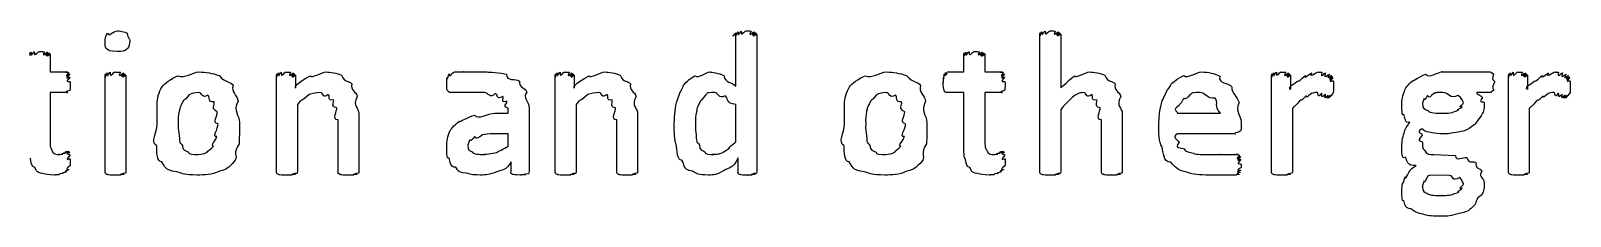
# Model space of a CAD drawing. Header units: millimetres. Extents: x 0 to 216, y 0 to 279.
# Drawn here: x 89.49 to 115.84, y 19.05 to 22.22 of the extents above; entities that cross this region are included whole.
import ezdxf

# ---------------------------------------------------------------- set-up
doc = ezdxf.new("R2010")
doc.units = ezdxf.units.MM
doc.layers.get('0').update_dxf_attribs({"linetype": 'CONTINUOUS'})

msp = doc.modelspace()

# ---------------------------------------------------------------- linework, layer by layer
at = {"color": 0}
for p, q in [((101.562, 21.2728), (101.562, 22.1657)), ((101.92, 22.1657), (101.92, 19.8065)), ((106.766, 19.8065), (106.766, 22.1657)), ((107.125, 22.1657), (107.125, 21.2452)), ((91.1888, 22.0445), (91.1888, 22.0445)), ((89.8232, 21.824), (89.8232, 21.5153)), ((105.467, 21.5153), (105.467, 21.824)), ((105.825, 21.824), (105.825, 21.5153)), ((89.8232, 21.5153), (90.1266, 21.5153)), ((90.7644, 19.8065), (90.7644, 21.4602)), ((91.1229, 21.4602), (91.1229, 19.8065)), ((93.6995, 19.8065), (93.6995, 21.4602)), ((94.0248, 21.4602), (94.0248, 21.2397)), ((98.4705, 19.8065), (98.4705, 21.4602)), ((98.7958, 21.4602), (98.7958, 21.2397)), ((105.191, 21.5153), (105.467, 21.5153)), ((105.825, 21.5153), (106.128, 21.5153)), ((110.732, 19.8065), (110.732, 21.4602)), ((111.058, 21.4602), (111.058, 21.2176)), ((113.943, 21.5153), (114.483, 21.5153)), ((114.786, 19.8065), (114.786, 21.4602)), ((115.112, 21.4602), (115.112, 21.2176)), ((90.1266, 21.1625), (89.8232, 21.1625)), ((89.8232, 21.1625), (89.8232, 20.3908)), ((105.467, 21.1625), (105.186, 21.1625)), ((105.467, 20.2696), (105.467, 21.1625)), ((106.128, 21.1625), (105.825, 21.1625)), ((105.825, 21.1625), (105.825, 20.3908)), ((111.791, 21.2783), (111.791, 21.2783)), ((114.489, 21.1625), (114.246, 21.1625)), ((114.549, 21.3389), (114.549, 21.3389)), ((115.845, 21.2783), (115.845, 21.2783)), ((94.058, 20.9586), (94.058, 19.8065)), ((97.6658, 20.8098), (97.6658, 20.898)), ((98.0239, 20.9035), (98.0239, 19.8065)), ((98.8289, 20.9586), (98.8289, 19.8065)), ((101.562, 20.3192), (101.562, 20.9586)), ((107.125, 20.8704), (107.125, 19.8065)), ((111.09, 20.8925), (111.09, 19.8065)), ((114.02, 20.9862), (114.02, 20.9862)), ((115.145, 20.8925), (115.145, 19.8065)), ((92.7019, 20.6279), (92.7019, 20.6279)), ((93.0659, 20.6499), (93.0659, 20.6499)), ((94.7526, 19.8065), (94.7526, 20.694)), ((95.1107, 20.7987), (95.1107, 19.8065)), ((97.4397, 20.8098), (97.6658, 20.8098)), ((99.5232, 19.8065), (99.5232, 20.694)), ((99.8816, 20.7987), (99.8816, 19.8065)), ((104.469, 20.6279), (104.469, 20.6279)), ((104.833, 20.6499), (104.833, 20.6499)), ((107.819, 19.8065), (107.819, 20.694)), ((108.178, 20.7987), (108.178, 19.8065)), ((109.123, 20.8098), (109.856, 20.8098)), ((110.214, 20.6609), (110.214, 20.6003)), ((97.6658, 20.457), (97.4288, 20.457)), ((97.6658, 20.2475), (97.6658, 20.457)), ((110.109, 20.457), (109.123, 20.457)), ((101.6, 19.8121), (101.6, 20.0436)), ((113.508, 20.1042), (113.882, 20.0877)), ((90.1707, 20.0215), (90.1707, 20.0215)), ((97.7152, 19.8065), (97.7152, 19.9774)), ((106.172, 20.0215), (106.172, 20.0215)), ((113.778, 19.7404), (113.458, 19.7514)), ((114.02, 19.5971), (114.02, 19.5971))]:
    msp.add_line(p, q, dxfattribs=at)
for points in [[(90.7644, 22.0445), (90.7644, 22.0514), (90.7782, 22.1561), (90.8085, 22.1823)], [(90.8085, 22.1823), (90.8265, 22.1023), (90.8981, 22.2209), (90.9796, 22.2209)], [(90.9796, 22.2209), (90.9877, 22.2209), (91.1144, 22.2071), (91.1447, 22.1823)], [(91.1447, 22.1823), (91.1641, 22.0555), (91.1888, 22.1134), (91.1888, 22.0445)], [(101.562, 22.1657), (101.446, 22.0734), (101.563, 22.1795), (101.567, 22.1878)], [(101.567, 22.1878), (101.574, 22.0886), (101.585, 22.2002), (101.6, 22.2043)], [(101.6, 22.2043), (101.603, 22.0955), (101.633, 22.2112), (101.655, 22.2154)], [(101.655, 22.2154), (101.647, 22.1023), (101.705, 22.2209), (101.738, 22.2209)], [(101.738, 22.2209), (101.717, 22.2209), (101.804, 22.2181), (101.826, 22.2154)], [(101.826, 22.2154), (101.761, 22.0955), (101.865, 22.2071), (101.876, 22.2043)], [(101.876, 22.2043), (101.787, 22.0886), (101.901, 22.1947), (101.909, 22.1878)], [(101.909, 22.1878), (101.801, 22.0734), (101.92, 22.1726), (101.92, 22.1657)], [(106.766, 22.1657), (106.766, 22.0734), (106.767, 22.1795), (106.772, 22.1878)], [(106.772, 22.1878), (106.777, 22.0886), (106.788, 22.2002), (106.799, 22.2043)], [(106.799, 22.2043), (106.802, 22.0996), (106.832, 22.2154), (106.855, 22.2154)], [(106.855, 22.2154), (106.85, 22.1023), (106.91, 22.2209), (106.943, 22.2209)], [(106.943, 22.2209), (106.921, 22.2209), (107.009, 22.2181), (107.031, 22.2154)], [(107.031, 22.2154), (106.968, 22.0996), (107.075, 22.2112), (107.086, 22.2043)], [(107.086, 22.2043), (106.994, 22.0886), (107.109, 22.1947), (107.114, 22.1878)], [(107.114, 22.1878), (107.005, 22.0775), (107.125, 22.1768), (107.125, 22.1657)], [(90.8085, 21.9012), (90.7644, 21.9149), (90.7644, 21.9742), (90.7644, 22.0445)], [(90.974, 21.8681), (90.8223, 21.8681), (90.8375, 21.8791), (90.8085, 21.9012)], [(91.1394, 21.9067), (91.102, 21.8681), (91.0537, 21.8681), (90.974, 21.8681)], [(91.1888, 22.0445), (91.1641, 21.9191), (91.1722, 21.9315), (91.1394, 21.9067)], [(89.4704, 21.8405), (89.4761, 21.7386), (89.487, 21.8529), (89.498, 21.8571)], [(89.498, 21.8571), (89.5008, 21.7468), (89.5311, 21.8626), (89.5533, 21.8626)], [(89.5533, 21.8626), (89.5491, 21.7496), (89.6084, 21.8681), (89.6415, 21.8681)], [(89.6415, 21.8681), (89.6193, 21.8681), (89.7075, 21.8653), (89.7297, 21.8626)], [(89.7297, 21.8626), (89.6662, 21.7468), (89.7738, 21.8598), (89.7848, 21.8571)], [(89.7848, 21.8571), (89.6923, 21.7386), (89.8081, 21.8474), (89.8123, 21.8405)], [(89.8123, 21.8405), (89.7033, 21.7248), (89.8232, 21.8267), (89.8232, 21.824)], [(105.467, 21.824), (105.467, 21.7248), (105.468, 21.8323), (105.472, 21.8405)], [(105.472, 21.8405), (105.478, 21.7386), (105.489, 21.8529), (105.5, 21.8571)], [(105.5, 21.8571), (105.503, 21.7468), (105.533, 21.8626), (105.555, 21.8626)], [(105.555, 21.8626), (105.551, 21.7496), (105.61, 21.8681), (105.643, 21.8681)], [(105.643, 21.8681), (105.621, 21.8681), (105.709, 21.8653), (105.731, 21.8626)], [(105.731, 21.8626), (105.668, 21.7468), (105.775, 21.8598), (105.786, 21.8571)], [(105.786, 21.8571), (105.694, 21.7386), (105.81, 21.8474), (105.814, 21.8405)], [(105.814, 21.8405), (105.705, 21.7248), (105.825, 21.8267), (105.825, 21.824)], [(90.1266, 21.5153), (90.0299, 21.5153), (90.139, 21.5112), (90.1428, 21.5043)], [(90.1428, 21.5043), (90.0409, 21.3858), (90.1555, 21.4905), (90.1594, 21.4767)], [(90.1594, 21.4767), (90.0493, 21.3568), (90.1651, 21.4437), (90.1651, 21.4216)], [(90.1651, 21.4216), (90.0522, 21.3128), (90.1707, 21.372), (90.1707, 21.3389)], [(90.7644, 21.4602), (90.7644, 21.3679), (90.7658, 21.474), (90.7701, 21.4822)], [(90.7701, 21.4822), (90.7754, 21.383), (90.7867, 21.4946), (90.7976, 21.4988)], [(90.7976, 21.4988), (90.8004, 21.394), (90.8308, 21.5098), (90.8526, 21.5098)], [(90.8526, 21.5098), (90.8484, 21.3968), (90.9077, 21.5153), (90.9408, 21.5153)], [(90.9408, 21.5153), (90.9189, 21.5153), (91.0071, 21.5126), (91.029, 21.5098)], [(91.029, 21.5098), (90.9655, 21.394), (91.0731, 21.5057), (91.0841, 21.4988)], [(91.0841, 21.4988), (90.992, 21.383), (91.1077, 21.4891), (91.1119, 21.4822)], [(91.1119, 21.4822), (91.0029, 21.3679), (91.1229, 21.4671), (91.1229, 21.4602)], [(91.743, 21.2617), (91.7758, 21.3086), (91.8944, 21.4051), (92.0129, 21.4492)], [(92.0129, 21.4492), (92.1314, 21.3968), (92.2556, 21.5153), (92.3766, 21.5153)], [(92.3766, 21.5153), (92.4842, 21.5153), (92.6042, 21.4946), (92.7185, 21.4547)], [(92.7185, 21.4547), (92.8342, 21.3196), (92.9143, 21.361), (92.9555, 21.2838)], [(93.6995, 21.4602), (93.6995, 21.3679), (93.701, 21.474), (93.7052, 21.4822)], [(93.7052, 21.4822), (93.7066, 21.383), (93.7175, 21.4946), (93.7327, 21.4988)], [(93.7327, 21.4988), (93.7355, 21.394), (93.763, 21.5098), (93.7824, 21.5098)], [(93.7824, 21.5098), (93.7768, 21.3968), (93.8318, 21.5153), (93.865, 21.5153)], [(93.865, 21.5153), (93.8389, 21.5153), (93.92, 21.5126), (93.9423, 21.5098)], [(93.9423, 21.5098), (93.883, 21.394), (93.9807, 21.5057), (93.992, 21.4988)], [(93.992, 21.4988), (93.9052, 21.383), (94.0096, 21.4891), (94.0139, 21.4822)], [(94.0139, 21.4822), (93.9161, 21.3679), (94.0248, 21.4671), (94.0248, 21.4602)], [(94.0248, 21.2397), (94.0043, 21.3086), (94.1987, 21.4051), (94.2841, 21.4492)], [(94.2841, 21.4492), (94.295, 21.3968), (94.4619, 21.5153), (94.554, 21.5153)], [(94.554, 21.5153), (94.6065, 21.5153), (94.7431, 21.496), (94.8133, 21.4602)], [(94.8133, 21.4602), (94.8683, 21.3238), (94.9456, 21.3734), (94.9896, 21.3114)], [(96.6128, 21.3169), (96.6128, 21.3086), (96.6142, 21.394), (96.6184, 21.4161)], [(96.6184, 21.4161), (96.6241, 21.3527), (96.6378, 21.4602), (96.6569, 21.4822)], [(96.6569, 21.4822), (96.6597, 21.3968), (96.7066, 21.5153), (96.7507, 21.5153)], [(96.7507, 21.5153), (96.7479, 21.5153), (96.8456, 21.5153), (96.9049, 21.5153)], [(96.9049, 21.5153), (96.8664, 21.5153), (97.0262, 21.5153), (97.0926, 21.5153)], [(97.0926, 21.5153), (97.1201, 21.5153), (97.2316, 21.5153), (97.3018, 21.5153)], [(97.3018, 21.5153), (97.3212, 21.5153), (97.5459, 21.5015), (97.6383, 21.4767)], [(97.6383, 21.4767), (97.6231, 21.3458), (97.8034, 21.412), (97.8588, 21.361)], [(97.8588, 21.361), (97.8546, 21.2424), (97.9593, 21.2452), (97.9854, 21.168)], [(98.4705, 21.4602), (98.4705, 21.3679), (98.4719, 21.474), (98.4761, 21.4822)], [(98.4761, 21.4822), (98.4772, 21.383), (98.4885, 21.4946), (98.5037, 21.4988)], [(98.5037, 21.4988), (98.5061, 21.394), (98.534, 21.5098), (98.5531, 21.5098)], [(98.5531, 21.5098), (98.5478, 21.3968), (98.6028, 21.5153), (98.636, 21.5153)], [(98.636, 21.5153), (98.6095, 21.5153), (98.691, 21.5126), (98.7129, 21.5098)], [(98.7129, 21.5098), (98.6536, 21.394), (98.7517, 21.5057), (98.7626, 21.4988)], [(98.7626, 21.4988), (98.6758, 21.383), (98.7806, 21.4891), (98.7848, 21.4822)], [(98.7848, 21.4822), (98.6868, 21.3679), (98.7958, 21.4671), (98.7958, 21.4602)], [(98.7958, 21.2397), (98.775, 21.3086), (98.9693, 21.4051), (99.0547, 21.4492)], [(99.0547, 21.4492), (99.0656, 21.3968), (99.2325, 21.5153), (99.3249, 21.5153)], [(99.3249, 21.5153), (99.3771, 21.5153), (99.5137, 21.496), (99.5839, 21.4602)], [(99.5839, 21.4602), (99.6389, 21.3238), (99.7162, 21.3734), (99.7603, 21.3114)], [(100.663, 21.2673), (100.666, 21.3128), (100.784, 21.4078), (100.861, 21.4492)], [(100.861, 21.4492), (100.939, 21.3968), (101.027, 21.5153), (101.126, 21.5153)], [(101.126, 21.5153), (101.122, 21.5153), (101.287, 21.4946), (101.358, 21.4547)], [(101.358, 21.4547), (101.38, 21.3169), (101.495, 21.3527), (101.562, 21.2728)], [(103.51, 21.2617), (103.543, 21.3086), (103.662, 21.4051), (103.78, 21.4492)], [(103.78, 21.4492), (103.899, 21.3968), (104.023, 21.5153), (104.144, 21.5153)], [(104.144, 21.5153), (104.251, 21.5153), (104.371, 21.4946), (104.486, 21.4547)], [(104.486, 21.4547), (104.601, 21.3196), (104.681, 21.361), (104.723, 21.2838)], [(105.114, 21.3389), (105.114, 21.3128), (105.115, 21.3996), (105.12, 21.4216)], [(105.12, 21.4216), (105.121, 21.3568), (105.126, 21.4616), (105.131, 21.4767)], [(105.131, 21.4767), (105.132, 21.3858), (105.144, 21.5001), (105.152, 21.5043)], [(105.152, 21.5043), (105.15, 21.3968), (105.176, 21.5153), (105.191, 21.5153)], [(106.128, 21.5153), (106.032, 21.5153), (106.141, 21.5112), (106.145, 21.5043)], [(106.145, 21.5043), (106.043, 21.3858), (106.157, 21.4905), (106.161, 21.4767)], [(106.161, 21.4767), (106.051, 21.3568), (106.167, 21.4437), (106.167, 21.4216)], [(106.167, 21.4216), (106.054, 21.3128), (106.172, 21.372), (106.172, 21.3389)], [(107.125, 21.2452), (107.203, 21.3086), (107.286, 21.4051), (107.367, 21.4492)], [(107.367, 21.4492), (107.369, 21.3968), (107.535, 21.5153), (107.621, 21.5153)], [(107.621, 21.5153), (107.673, 21.5153), (107.81, 21.496), (107.88, 21.4602)], [(107.88, 21.4602), (107.935, 21.3238), (108.012, 21.3734), (108.056, 21.3114)], [(109.001, 21.2783), (108.997, 21.3169), (109.141, 21.4133), (109.233, 21.4547)], [(109.233, 21.4547), (109.299, 21.3968), (109.427, 21.5153), (109.542, 21.5153)], [(109.542, 21.5153), (109.648, 21.5153), (109.759, 21.4905), (109.845, 21.4437)], [(109.845, 21.4437), (109.817, 21.3058), (109.999, 21.3389), (110.054, 21.2617)], [(110.732, 21.4602), (110.732, 21.3679), (110.734, 21.474), (110.738, 21.4822)], [(110.738, 21.4822), (110.739, 21.383), (110.75, 21.4946), (110.765, 21.4988)], [(110.765, 21.4988), (110.768, 21.394), (110.796, 21.5098), (110.815, 21.5098)], [(110.815, 21.5098), (110.809, 21.3968), (110.865, 21.5153), (110.897, 21.5153)], [(110.897, 21.5153), (110.871, 21.5153), (110.953, 21.5126), (110.975, 21.5098)], [(110.975, 21.5098), (110.915, 21.394), (111.014, 21.5057), (111.024, 21.4988)], [(111.024, 21.4988), (110.938, 21.383), (111.042, 21.4891), (111.046, 21.4822)], [(111.046, 21.4822), (110.949, 21.3679), (111.058, 21.4671), (111.058, 21.4602)], [(111.058, 21.2176), (110.997, 21.2617), (111.148, 21.3293), (111.19, 21.3665)], [(111.19, 21.3665), (111.198, 21.3348), (111.274, 21.4326), (111.311, 21.4547)], [(111.311, 21.4547), (111.272, 21.3789), (111.384, 21.4905), (111.421, 21.4988)], [(111.421, 21.4988), (111.35, 21.3968), (111.5, 21.5153), (111.537, 21.5153)], [(111.537, 21.5153), (111.518, 21.5153), (111.57, 21.5126), (111.592, 21.5098)], [(111.592, 21.5098), (111.562, 21.394), (111.636, 21.5057), (111.658, 21.4988)], [(111.658, 21.4988), (111.61, 21.3789), (111.705, 21.4836), (111.724, 21.4767)], [(111.724, 21.4767), (111.647, 21.3637), (111.755, 21.4616), (111.763, 21.4547)], [(111.763, 21.4547), (111.661, 21.3499), (111.776, 21.4395), (111.779, 21.4326)], [(111.779, 21.4326), (111.669, 21.3389), (111.785, 21.4216), (111.785, 21.4106)], [(111.785, 21.4106), (111.672, 21.3169), (111.791, 21.383), (111.791, 21.361)], [(111.791, 21.361), (111.791, 21.2755), (111.791, 21.3141), (111.791, 21.2783)], [(113.012, 21.2011), (113.031, 21.2576), (113.096, 21.3279), (113.155, 21.372)], [(113.155, 21.372), (113.152, 21.3499), (113.29, 21.4547), (113.375, 21.4767)], [(113.375, 21.4767), (113.443, 21.3968), (113.557, 21.5153), (113.657, 21.5153)], [(113.657, 21.5153), (113.597, 21.5153), (113.761, 21.5153), (113.805, 21.5153)], [(113.805, 21.5153), (113.807, 21.5153), (113.899, 21.5153), (113.943, 21.5153)], [(114.483, 21.5153), (114.468, 21.5153), (114.522, 21.5001), (114.533, 21.4712)], [(114.533, 21.4712), (114.49, 21.3389), (114.549, 21.3968), (114.549, 21.3389)], [(114.786, 21.4602), (114.786, 21.3679), (114.788, 21.474), (114.792, 21.4822)], [(114.792, 21.4822), (114.793, 21.383), (114.804, 21.4946), (114.82, 21.4988)], [(114.82, 21.4988), (114.822, 21.394), (114.85, 21.5098), (114.869, 21.5098)], [(114.869, 21.5098), (114.864, 21.3968), (114.919, 21.5153), (114.952, 21.5153)], [(114.952, 21.5153), (114.925, 21.5153), (115.007, 21.5126), (115.029, 21.5098)], [(115.029, 21.5098), (114.97, 21.394), (115.068, 21.5057), (115.079, 21.4988)], [(115.079, 21.4988), (114.992, 21.383), (115.097, 21.4891), (115.101, 21.4822)], [(115.101, 21.4822), (115.003, 21.3679), (115.112, 21.4671), (115.112, 21.4602)], [(115.112, 21.2176), (115.051, 21.2617), (115.203, 21.3293), (115.244, 21.3665)], [(115.244, 21.3665), (115.252, 21.3348), (115.328, 21.4326), (115.365, 21.4547)], [(115.365, 21.4547), (115.327, 21.3789), (115.438, 21.4905), (115.475, 21.4988)], [(115.475, 21.4988), (115.404, 21.3968), (115.554, 21.5153), (115.591, 21.5153)], [(115.591, 21.5153), (115.572, 21.5153), (115.624, 21.5126), (115.646, 21.5098)], [(115.646, 21.5098), (115.616, 21.394), (115.69, 21.5057), (115.713, 21.4988)], [(115.713, 21.4988), (115.664, 21.3789), (115.759, 21.4836), (115.778, 21.4767)], [(115.778, 21.4767), (115.702, 21.3637), (115.809, 21.4616), (115.817, 21.4547)], [(115.817, 21.4547), (115.715, 21.3499), (115.83, 21.4395), (115.834, 21.4326)], [(115.834, 21.4326), (115.723, 21.3389), (115.839, 21.4216), (115.839, 21.4106)], [(115.839, 21.4106), (115.726, 21.3169), (115.845, 21.383), (115.845, 21.361)], [(115.845, 21.361), (115.845, 21.2755), (115.845, 21.3141), (115.845, 21.2783)], [(90.1594, 21.2011), (90.0384, 21.1625), (90.1404, 21.1625), (90.1266, 21.1625)], [(90.1707, 21.3389), (90.1707, 21.2176), (90.1665, 21.2301), (90.1594, 21.2011)], [(91.6548, 20.9806), (91.6548, 21.033), (91.6838, 21.1846), (91.743, 21.2617)], [(92.2059, 21.1239), (92.0983, 20.993), (92.13, 21.0606), (92.1011, 21.0137)], [(92.3657, 21.1625), (92.3011, 21.1625), (92.25, 21.1487), (92.2059, 21.1239)], [(92.5255, 21.1184), (92.4264, 21.044), (92.4278, 21.1625), (92.3657, 21.1625)], [(92.6303, 21.0027), (92.5146, 20.9889), (92.5696, 21.0923), (92.5255, 21.1184)], [(92.9555, 21.2838), (92.9185, 21.1694), (93.0286, 21.1198), (93.0437, 21.0137)], [(94.2566, 21.1294), (94.1257, 21.0041), (94.1268, 21.0537), (94.058, 20.9586)], [(94.4548, 21.1625), (94.3723, 21.1625), (94.3225, 21.1515), (94.2566, 21.1294)], [(94.5871, 21.1294), (94.4894, 21.044), (94.506, 21.1625), (94.4548, 21.1625)], [(94.6753, 21.0413), (94.5624, 21.0041), (94.6231, 21.1102), (94.5871, 21.1294)], [(94.9896, 21.3114), (94.9565, 21.2025), (95.0641, 21.1805), (95.0831, 21.0964)], [(95.0831, 21.0964), (94.9925, 20.92), (95.1107, 20.9159), (95.1107, 20.7987)], [(96.6128, 21.2507), (96.6128, 21.2424), (96.6128, 21.2948), (96.6128, 21.3169)], [(96.6294, 21.2011), (96.6156, 21.2025), (96.6156, 21.2314), (96.6128, 21.2507)], [(96.6516, 21.1735), (96.6308, 21.1763), (96.6364, 21.1901), (96.6294, 21.2011)], [(96.6791, 21.1625), (96.6459, 21.1625), (96.6583, 21.1653), (96.6516, 21.1735)], [(96.7507, 21.1625), (96.6706, 21.1625), (96.6929, 21.1625), (96.6791, 21.1625)], [(96.8721, 21.1625), (96.737, 21.1625), (96.7839, 21.1625), (96.7507, 21.1625)], [(97.0372, 21.1625), (96.9504, 21.1625), (96.9186, 21.1625), (96.8721, 21.1625)], [(97.2577, 21.1625), (97.0788, 21.1625), (97.1035, 21.1625), (97.0372, 21.1625)], [(97.4453, 21.146), (97.3515, 21.044), (97.3307, 21.1625), (97.2577, 21.1625)], [(97.572, 21.0964), (97.4535, 21.022), (97.4961, 21.135), (97.4453, 21.146)], [(97.6436, 21.0137), (97.5198, 20.9779), (97.6051, 21.0743), (97.572, 21.0964)], [(97.9854, 21.168), (97.9054, 21.0881), (98.0239, 21.0027), (98.0239, 20.9035)], [(99.0272, 21.1294), (98.8963, 21.0041), (98.8977, 21.0537), (98.8289, 20.9586)], [(99.2258, 21.1625), (99.1429, 21.1625), (99.0935, 21.1515), (99.0272, 21.1294)], [(99.3581, 21.1294), (99.26, 21.044), (99.2766, 21.1625), (99.2258, 21.1625)], [(99.4463, 21.0413), (99.3331, 21.0041), (99.3937, 21.1102), (99.3581, 21.1294)], [(99.7603, 21.3114), (99.7271, 21.2025), (99.8347, 21.1805), (99.8541, 21.0964)], [(99.8541, 21.0964), (99.7631, 20.92), (99.8816, 20.9159), (99.8816, 20.7987)], [(100.547, 20.9862), (100.56, 21.0371), (100.61, 21.1901), (100.663, 21.2673)], [(101.043, 21.1184), (100.941, 20.9862), (100.969, 21.0482), (100.944, 20.9972)], [(101.197, 21.1625), (101.027, 21.1625), (101.087, 21.1474), (101.043, 21.1184)], [(101.38, 21.1074), (101.265, 21.044), (101.26, 21.1625), (101.197, 21.1625)], [(101.562, 20.9586), (101.382, 20.9751), (101.437, 21.0743), (101.38, 21.1074)], [(103.422, 20.9806), (103.422, 21.033), (103.451, 21.1846), (103.51, 21.2617)], [(103.973, 21.1239), (103.866, 20.993), (103.897, 21.0606), (103.868, 21.0137)], [(104.133, 21.1625), (104.068, 21.1625), (104.017, 21.1487), (103.973, 21.1239)], [(104.293, 21.1184), (104.194, 21.044), (104.195, 21.1625), (104.133, 21.1625)], [(104.398, 21.0027), (104.282, 20.9889), (104.337, 21.0923), (104.293, 21.1184)], [(104.723, 21.2838), (104.685, 21.1694), (104.796, 21.1198), (104.811, 21.0137)], [(105.131, 21.2011), (105.114, 21.2176), (105.114, 21.2755), (105.114, 21.3389)], [(105.186, 21.1625), (105.139, 21.1625), (105.144, 21.1749), (105.131, 21.2011)], [(106.161, 21.2011), (106.04, 21.1625), (106.142, 21.1625), (106.128, 21.1625)], [(106.172, 21.3389), (106.172, 21.2176), (106.168, 21.2301), (106.161, 21.2011)], [(107.323, 21.0854), (107.192, 20.9448), (107.193, 20.9655), (107.125, 20.8704)], [(107.521, 21.1625), (107.439, 21.1625), (107.389, 21.1364), (107.323, 21.0854)], [(107.654, 21.1294), (107.556, 21.044), (107.573, 21.1625), (107.521, 21.1625)], [(107.742, 21.0413), (107.629, 21.0041), (107.69, 21.1102), (107.654, 21.1294)], [(108.056, 21.3114), (108.023, 21.2025), (108.131, 21.1805), (108.15, 21.0964)], [(108.15, 21.0964), (108.059, 20.92), (108.178, 20.9159), (108.178, 20.7987)], [(108.853, 20.9972), (108.872, 21.044), (108.938, 21.2011), (109.001, 21.2783)], [(109.338, 21.1294), (109.233, 21.0041), (109.255, 21.0854), (109.222, 21.0523)], [(109.498, 21.1625), (109.324, 21.1625), (109.384, 21.1515), (109.338, 21.1294)], [(109.768, 21.0688), (109.621, 21.044), (109.619, 21.1625), (109.498, 21.1625)], [(110.054, 21.2617), (110.045, 21.1515), (110.149, 21.0936), (110.176, 20.9917)], [(111.322, 21.1019), (111.209, 20.9862), (111.252, 21.055), (111.212, 21.0192)], [(111.416, 21.146), (111.275, 21.0261), (111.355, 21.1239), (111.322, 21.1019)], [(111.515, 21.1625), (111.456, 21.1625), (111.449, 21.157), (111.416, 21.146)], [(111.587, 21.1515), (111.515, 21.044), (111.54, 21.1625), (111.515, 21.1625)], [(111.653, 21.135), (111.562, 21.033), (111.611, 21.1474), (111.587, 21.1515)], [(111.702, 21.1184), (111.599, 21.022), (111.671, 21.1308), (111.653, 21.135)], [(111.741, 21.1129), (111.628, 21.011), (111.716, 21.1143), (111.702, 21.1184)], [(111.763, 21.1184), (111.65, 21.011), (111.752, 21.1129), (111.741, 21.1129)], [(111.779, 21.146), (111.661, 21.022), (111.77, 21.1253), (111.763, 21.1184)], [(111.791, 21.1956), (111.791, 21.1625), (111.786, 21.157), (111.779, 21.146)], [(111.791, 21.2783), (111.791, 21.2066), (111.791, 21.2176), (111.791, 21.1956)], [(112.962, 20.9751), (112.962, 21.0041), (112.978, 21.135), (113.012, 21.2011)], [(113.397, 21.1074), (113.344, 20.993), (113.351, 21.0743), (113.337, 21.0523)], [(113.508, 21.146), (113.399, 21.0261), (113.426, 21.1253), (113.397, 21.1074)], [(113.662, 21.1625), (113.487, 21.1625), (113.552, 21.157), (113.508, 21.146)], [(113.926, 21.1129), (113.778, 21.044), (113.775, 21.1625), (113.662, 21.1625)], [(114.02, 20.9862), (114.02, 20.982), (113.988, 21.0826), (113.926, 21.1129)], [(114.246, 21.1625), (114.219, 21.1364), (114.326, 21.1088), (114.346, 21.0798)], [(114.533, 21.2011), (114.468, 21.1625), (114.507, 21.1625), (114.489, 21.1625)], [(114.549, 21.3389), (114.49, 21.2176), (114.544, 21.2301), (114.533, 21.2011)], [(115.376, 21.1019), (115.263, 20.9862), (115.306, 21.055), (115.266, 21.0192)], [(115.47, 21.146), (115.329, 21.0261), (115.409, 21.1239), (115.376, 21.1019)], [(115.569, 21.1625), (115.51, 21.1625), (115.503, 21.157), (115.47, 21.146)], [(115.641, 21.1515), (115.569, 21.044), (115.594, 21.1625), (115.569, 21.1625)], [(115.707, 21.135), (115.616, 21.033), (115.666, 21.1474), (115.641, 21.1515)], [(115.757, 21.1184), (115.653, 21.022), (115.725, 21.1308), (115.707, 21.135)], [(115.795, 21.1129), (115.682, 21.011), (115.77, 21.1143), (115.757, 21.1184)], [(115.817, 21.1184), (115.704, 21.011), (115.806, 21.1129), (115.795, 21.1129)], [(115.834, 21.146), (115.715, 21.022), (115.824, 21.1253), (115.817, 21.1184)], [(115.845, 21.1956), (115.845, 21.1625), (115.841, 21.157), (115.834, 21.146)], [(115.845, 21.2783), (115.845, 21.2066), (115.845, 21.2176), (115.845, 21.1956)], [(91.6548, 20.6168), (91.6548, 20.6954), (91.6548, 20.8704), (91.6548, 20.9806)], [(92.0351, 20.8428), (92.0143, 20.7684), (92.0186, 20.7119), (92.0186, 20.6389)], [(92.1011, 21.0137), (92.0404, 20.898), (92.0489, 20.909), (92.0351, 20.8428)], [(92.6853, 20.8318), (92.5657, 20.8897), (92.6553, 20.9544), (92.6303, 21.0027)], [(92.7019, 20.6279), (92.5876, 20.6444), (92.6966, 20.7684), (92.6853, 20.8318)], [(93.0437, 21.0137), (92.9474, 20.8387), (93.0659, 20.785), (93.0659, 20.6499)], [(94.7304, 20.9035), (94.6108, 20.9269), (94.7, 21.0041), (94.6753, 21.0413)], [(94.7526, 20.694), (94.6369, 20.7023), (94.7441, 20.8511), (94.7304, 20.9035)], [(97.6658, 20.898), (97.5501, 20.9117), (97.6574, 20.9806), (97.6436, 21.0137)], [(99.5013, 20.9035), (99.3814, 20.9269), (99.471, 21.0041), (99.4463, 21.0413)], [(99.5232, 20.694), (99.4075, 20.7023), (99.5151, 20.8511), (99.5013, 20.9035)], [(100.509, 20.6113), (100.509, 20.6995), (100.521, 20.8759), (100.547, 20.9862)], [(100.889, 20.8318), (100.868, 20.7615), (100.873, 20.7064), (100.873, 20.6444)], [(100.944, 20.9972), (100.89, 20.8869), (100.9, 20.8938), (100.889, 20.8318)], [(103.422, 20.6168), (103.422, 20.6954), (103.422, 20.8704), (103.422, 20.9806)], [(103.802, 20.8428), (103.782, 20.7684), (103.785, 20.7119), (103.785, 20.6389)], [(103.868, 21.0137), (103.808, 20.898), (103.816, 20.909), (103.802, 20.8428)], [(104.453, 20.8318), (104.333, 20.8897), (104.422, 20.9544), (104.398, 21.0027)], [(104.469, 20.6279), (104.355, 20.6444), (104.463, 20.7684), (104.453, 20.8318)], [(104.811, 21.0137), (104.714, 20.8387), (104.833, 20.785), (104.833, 20.6499)], [(107.797, 20.9035), (107.677, 20.9269), (107.767, 21.0041), (107.742, 21.0413)], [(107.819, 20.694), (107.703, 20.7023), (107.811, 20.8511), (107.797, 20.9035)], [(108.803, 20.6279), (108.803, 20.7064), (108.82, 20.8869), (108.853, 20.9972)], [(109.15, 20.9421), (109.015, 20.8566), (109.123, 20.8566), (109.123, 20.8098)], [(109.222, 21.0523), (109.17, 20.9421), (109.168, 20.9862), (109.15, 20.9421)], [(109.856, 20.8098), (109.743, 20.92), (109.83, 21.0054), (109.768, 21.0688)], [(110.176, 20.9917), (110.096, 20.8277), (110.214, 20.778), (110.214, 20.6609)], [(111.212, 21.0192), (111.132, 20.9159), (111.135, 20.9434), (111.09, 20.8925)], [(112.995, 20.7932), (112.962, 20.7326), (112.962, 20.9048), (112.962, 20.9751)], [(113.337, 21.0523), (113.315, 20.9489), (113.315, 21.0054), (113.315, 20.9806)], [(113.315, 20.9806), (113.315, 20.8718), (113.345, 20.8869), (113.409, 20.8539)], [(113.409, 20.8539), (113.439, 20.8098), (113.557, 20.8098), (113.667, 20.8098)], [(113.667, 20.8098), (113.73, 20.8098), (113.783, 20.8125), (113.827, 20.8208)], [(113.827, 20.8208), (113.818, 20.8277), (113.906, 20.8442), (113.932, 20.8594)], [(113.932, 20.8594), (113.873, 20.8607), (113.983, 20.898), (113.998, 20.92)], [(113.998, 20.92), (113.902, 20.9048), (114.02, 20.9641), (114.02, 20.9862)], [(114.346, 21.0798), (114.254, 20.9641), (114.373, 21.0247), (114.373, 20.9917)], [(114.373, 20.9917), (114.373, 20.8456), (114.356, 20.8318), (114.323, 20.7657)], [(115.266, 21.0192), (115.186, 20.9159), (115.189, 20.9434), (115.145, 20.8925)], [(91.6492, 20.253), (91.5363, 20.3095), (91.6548, 20.4804), (91.6548, 20.6168)], [(92.0186, 20.6389), (92.0143, 20.5038), (92.0239, 20.4956), (92.0351, 20.4294)], [(92.68, 20.4129), (92.5876, 20.3757), (92.7019, 20.5507), (92.7019, 20.6279)], [(93.0659, 20.6499), (93.0659, 20.4529), (93.0631, 20.3963), (93.0603, 20.2861)], [(96.6682, 20.5011), (96.69, 20.5562), (96.7631, 20.6279), (96.8333, 20.672)], [(96.8333, 20.672), (96.8294, 20.6471), (96.9892, 20.7546), (97.0926, 20.7767)], [(97.0926, 20.7767), (97.1532, 20.6912), (97.3102, 20.8098), (97.4397, 20.8098)], [(100.542, 20.2806), (100.509, 20.3274), (100.509, 20.497), (100.509, 20.6113)], [(100.873, 20.6444), (100.868, 20.5121), (100.875, 20.5066), (100.884, 20.4404)], [(103.416, 20.253), (103.303, 20.3095), (103.422, 20.4804), (103.422, 20.6168)], [(103.785, 20.6389), (103.782, 20.5038), (103.791, 20.4956), (103.802, 20.4294)], [(104.447, 20.4129), (104.355, 20.3757), (104.469, 20.5507), (104.469, 20.6279)], [(104.833, 20.6499), (104.833, 20.4529), (104.83, 20.3963), (104.827, 20.2861)], [(108.853, 20.242), (108.803, 20.3054), (108.803, 20.4804), (108.803, 20.6279)], [(110.214, 20.6003), (110.214, 20.5011), (110.203, 20.5121), (110.181, 20.49)], [(113.1, 20.6554), (113.009, 20.6292), (113.02, 20.7409), (112.995, 20.7932)], [(113, 20.468), (113.013, 20.5341), (113.058, 20.6003), (113.1, 20.6554)], [(114.18, 20.5948), (114.064, 20.5038), (114.042, 20.5148), (113.954, 20.49)], [(114.323, 20.7657), (114.189, 20.5962), (114.242, 20.6416), (114.18, 20.5948)], [(89.8232, 20.3908), (89.8204, 20.1993), (89.8342, 20.2227), (89.8564, 20.1759)], [(92.0351, 20.4294), (92.0365, 20.2585), (92.0641, 20.3095), (92.0902, 20.2585)], [(92.6193, 20.2475), (92.5615, 20.2475), (92.6691, 20.3495), (92.68, 20.4129)], [(96.6128, 20.2585), (96.6128, 20.2985), (96.6308, 20.4308), (96.6682, 20.5011)], [(97.0044, 20.3467), (96.9726, 20.2434), (96.9768, 20.2985), (96.9768, 20.2696)], [(97.0869, 20.4074), (97.0097, 20.2916), (97.022, 20.3715), (97.0044, 20.3467)], [(97.2248, 20.4404), (97.0827, 20.3206), (97.1229, 20.4211), (97.0869, 20.4074)], [(97.4288, 20.457), (97.3145, 20.457), (97.2827, 20.4515), (97.2248, 20.4404)], [(100.884, 20.4404), (100.886, 20.2654), (100.912, 20.3206), (100.939, 20.2696)], [(101.457, 20.2144), (101.408, 20.2062), (101.524, 20.2778), (101.562, 20.3192)], [(103.802, 20.4294), (103.803, 20.2585), (103.831, 20.3095), (103.857, 20.2585)], [(104.386, 20.2475), (104.328, 20.2475), (104.436, 20.3495), (104.447, 20.4129)], [(105.825, 20.3908), (105.822, 20.1993), (105.836, 20.2227), (105.858, 20.1759)], [(109.123, 20.457), (109.015, 20.4018), (109.131, 20.3522), (109.15, 20.3081)], [(109.15, 20.3081), (109.052, 20.1993), (109.197, 20.231), (109.238, 20.1979)], [(110.181, 20.49), (110.051, 20.457), (110.134, 20.457), (110.109, 20.457)], [(112.962, 20.231), (112.962, 20.2765), (112.974, 20.3977), (113, 20.468)], [(113.304, 20.5397), (113.193, 20.4818), (113.309, 20.4749), (113.309, 20.4349)], [(113.309, 20.4349), (113.196, 20.2875), (113.315, 20.355), (113.315, 20.3081)], [(113.458, 20.479), (113.344, 20.49), (113.339, 20.5176), (113.304, 20.5397)], [(113.315, 20.3081), (113.315, 20.1814), (113.331, 20.1993), (113.364, 20.1593)], [(113.667, 20.457), (113.593, 20.457), (113.524, 20.4639), (113.458, 20.479)], [(113.954, 20.49), (113.774, 20.457), (113.774, 20.457), (113.667, 20.457)], [(89.5643, 19.8782), (89.498, 19.8796), (89.505, 19.9747), (89.487, 20.0381)], [(89.8564, 20.1759), (89.8687, 20.1042), (89.9252, 20.1042), (89.9887, 20.1042)], [(89.9887, 20.1042), (89.9527, 20.1042), (90.0285, 20.1056), (90.0437, 20.1097)], [(90.0437, 20.1097), (89.983, 20.1152), (90.0712, 20.1221), (90.0825, 20.1263)], [(90.0825, 20.1263), (90.0081, 20.1263), (90.1072, 20.1386), (90.1153, 20.1428)], [(90.1153, 20.1428), (90.0271, 20.1373), (90.1347, 20.1538), (90.1428, 20.1538)], [(90.1428, 20.1538), (90.0384, 20.1373), (90.1499, 20.1511), (90.1541, 20.1483)], [(90.1541, 20.1483), (90.0451, 20.1331), (90.1594, 20.1428), (90.1594, 20.1318)], [(90.1594, 20.1318), (90.0493, 20.1152), (90.1651, 20.1111), (90.1651, 20.0932)], [(90.1651, 20.0932), (90.0522, 19.9609), (90.1707, 20.0504), (90.1707, 20.0215)], [(91.7374, 19.9774), (91.6506, 19.9788), (91.6492, 20.1456), (91.6492, 20.253)], [(92.0902, 20.2585), (92.0873, 20.1593), (92.1508, 20.1717), (92.1949, 20.1428)], [(92.1949, 20.1428), (92.1755, 20.1042), (92.2941, 20.1042), (92.3604, 20.1042)], [(92.3604, 20.1042), (92.4183, 20.1042), (92.4705, 20.1166), (92.5146, 20.1428)], [(92.5146, 20.1428), (92.5064, 20.1552), (92.5932, 20.2034), (92.6193, 20.2475)], [(93.0603, 20.2861), (92.9446, 20.118), (93.0381, 20.0849), (92.994, 20.005)], [(96.6516, 20.0436), (96.6128, 20.0077), (96.6128, 20.1772), (96.6128, 20.2585)], [(96.7673, 19.8837), (96.6682, 19.8837), (96.6805, 19.9802), (96.6516, 20.0436)], [(96.9768, 20.2696), (96.9726, 20.1621), (97.0001, 20.1772), (97.0485, 20.1483)], [(97.0485, 20.1483), (97.0717, 20.1042), (97.1709, 20.1042), (97.2633, 20.1042)], [(97.2633, 20.1042), (97.2372, 20.1042), (97.4037, 20.1152), (97.4672, 20.1373)], [(97.4672, 20.1373), (97.4796, 20.1511), (97.5953, 20.1993), (97.6658, 20.2475)], [(100.641, 20.005), (100.553, 19.9967), (100.564, 20.1731), (100.542, 20.2806)], [(100.939, 20.2696), (100.939, 20.1662), (100.995, 20.1814), (101.032, 20.1483)], [(101.032, 20.1483), (101.016, 20.1042), (101.123, 20.1042), (101.187, 20.1042)], [(101.187, 20.1042), (101.107, 20.1042), (101.244, 20.107), (101.275, 20.1152)], [(101.275, 20.1152), (101.283, 20.118), (101.333, 20.1331), (101.363, 20.1483)], [(101.363, 20.1483), (101.342, 20.1511), (101.424, 20.1883), (101.457, 20.2144)], [(101.6, 20.0436), (101.512, 19.8534), (101.443, 19.8796), (101.363, 19.8286)], [(103.504, 19.9774), (103.418, 19.9788), (103.416, 20.1456), (103.416, 20.253)], [(103.857, 20.2585), (103.855, 20.1593), (103.918, 20.1717), (103.962, 20.1428)], [(103.962, 20.1428), (103.943, 20.1042), (104.061, 20.1042), (104.127, 20.1042)], [(104.127, 20.1042), (104.185, 20.1042), (104.238, 20.1166), (104.282, 20.1428)], [(104.282, 20.1428), (104.273, 20.1552), (104.36, 20.2034), (104.386, 20.2475)], [(104.827, 20.2861), (104.712, 20.118), (104.805, 20.0849), (104.761, 20.005)], [(105.489, 20.0381), (105.467, 20.0077), (105.467, 20.1814), (105.467, 20.2696)], [(105.566, 19.8782), (105.5, 19.8796), (105.507, 19.9747), (105.489, 20.0381)], [(105.858, 20.1759), (105.87, 20.1042), (105.927, 20.1042), (105.99, 20.1042)], [(105.99, 20.1042), (105.955, 20.1042), (106.031, 20.1056), (106.046, 20.1097)], [(106.046, 20.1097), (105.985, 20.1152), (106.073, 20.1221), (106.084, 20.1263)], [(106.084, 20.1263), (106.01, 20.1263), (106.109, 20.1386), (106.117, 20.1428)], [(106.117, 20.1428), (106.029, 20.1373), (106.136, 20.1538), (106.145, 20.1538)], [(106.145, 20.1538), (106.04, 20.1373), (106.152, 20.1511), (106.156, 20.1483)], [(106.156, 20.1483), (106.047, 20.1331), (106.161, 20.1428), (106.161, 20.1318)], [(106.161, 20.1318), (106.051, 20.1152), (106.167, 20.1111), (106.167, 20.0932)], [(106.167, 20.0932), (106.054, 19.9609), (106.172, 20.0504), (106.172, 20.0215)], [(109.007, 19.9719), (108.872, 19.9719), (108.888, 20.1345), (108.853, 20.242)], [(109.238, 20.1979), (109.251, 20.1373), (109.332, 20.1442), (109.398, 20.1263)], [(109.398, 20.1263), (109.383, 20.1042), (109.545, 20.1042), (109.641, 20.1042)], [(109.641, 20.1042), (109.674, 20.1042), (109.786, 20.1042), (109.845, 20.1042)], [(109.845, 20.1042), (109.791, 20.1042), (109.952, 20.1042), (109.994, 20.1042)], [(109.994, 20.1042), (109.994, 20.1042), (110.072, 20.1042), (110.098, 20.1042)], [(110.098, 20.1042), (110.049, 20.1042), (110.149, 20.1042), (110.164, 20.1042)], [(110.164, 20.1042), (110.074, 20.1042), (110.182, 20.1001), (110.187, 20.0932)], [(110.187, 20.0932), (110.085, 19.9747), (110.199, 20.0794), (110.203, 20.0656)], [(110.203, 20.0656), (110.093, 19.9499), (110.208, 20.0381), (110.208, 20.016)], [(113.023, 20.0546), (112.962, 20.0077), (112.962, 20.1676), (112.962, 20.231)], [(113.21, 19.9168), (113.042, 19.8975), (113.062, 19.9995), (113.023, 20.0546)], [(113.364, 20.1593), (113.383, 20.1042), (113.448, 20.1042), (113.508, 20.1042)], [(113.882, 20.0877), (113.88, 19.9719), (114.016, 20.0711), (114.075, 20.0491)], [(114.075, 20.0491), (114.119, 19.9306), (114.191, 20.0008), (114.235, 19.9609)], [(89.7019, 19.779), (89.5671, 19.7914), (89.5999, 19.8341), (89.5643, 19.8782)], [(89.8948, 19.7514), (89.7957, 19.7514), (89.7572, 19.7597), (89.7019, 19.779)], [(90.0437, 19.779), (89.946, 19.7624), (89.9968, 19.7638), (89.9721, 19.7569)], [(90.1044, 19.8065), (89.9901, 19.7762), (90.0659, 19.7859), (90.0437, 19.779)], [(90.1428, 19.8396), (90.0271, 19.7983), (90.1224, 19.8176), (90.1044, 19.8065)], [(90.1651, 19.9058), (90.0451, 19.8245), (90.1541, 19.8534), (90.1428, 19.8396)], [(90.1707, 20.0215), (90.1707, 19.8837), (90.1679, 19.9347), (90.1651, 19.9058)], [(90.7701, 19.7845), (90.7644, 19.7804), (90.7644, 19.7983), (90.7644, 19.8065)], [(90.7976, 19.7624), (90.7754, 19.7652), (90.7768, 19.7762), (90.7701, 19.7845)], [(91.1119, 19.7845), (90.992, 19.7652), (91.0978, 19.7693), (91.0841, 19.7624)], [(91.1229, 19.8065), (91.12, 19.7804), (91.1186, 19.7914), (91.1119, 19.7845)], [(91.9963, 19.8065), (91.7677, 19.8286), (91.7952, 19.903), (91.7374, 19.9774)], [(92.3438, 19.7514), (92.1177, 19.7514), (92.1135, 19.7693), (91.9963, 19.8065)], [(92.7241, 19.8176), (92.5876, 19.7514), (92.4648, 19.7514), (92.3438, 19.7514)], [(92.994, 20.005), (92.8564, 19.8396), (92.8592, 19.8617), (92.7241, 19.8176)], [(93.7052, 19.7845), (93.6995, 19.7804), (93.6995, 19.7983), (93.6995, 19.8065)], [(93.7327, 19.7624), (93.7108, 19.7652), (93.7122, 19.7762), (93.7052, 19.7845)], [(94.047, 19.779), (93.9271, 19.7652), (94.0333, 19.7693), (94.0195, 19.7624)], [(94.058, 19.8065), (94.0551, 19.7762), (94.0537, 19.7859), (94.047, 19.779)], [(94.7579, 19.779), (94.754, 19.7762), (94.7526, 19.7955), (94.7526, 19.8065)], [(94.7857, 19.7624), (94.7649, 19.7652), (94.7649, 19.7749), (94.7579, 19.779)], [(95.0997, 19.7845), (94.9812, 19.7652), (95.086, 19.7693), (95.0722, 19.7624)], [(95.1107, 19.8065), (95.1107, 19.7804), (95.1068, 19.7914), (95.0997, 19.7845)], [(96.949, 19.7845), (96.7673, 19.7955), (96.8181, 19.8396), (96.7673, 19.8837)], [(97.1917, 19.7514), (97.0276, 19.7514), (97.022, 19.7624), (96.949, 19.7845)], [(97.4729, 19.8065), (97.3321, 19.7514), (97.2908, 19.7514), (97.1917, 19.7514)], [(97.7152, 19.9774), (97.627, 19.8245), (97.561, 19.8424), (97.4729, 19.8065)], [(97.7318, 19.7735), (97.7, 19.7735), (97.7152, 19.7914), (97.7152, 19.8065)], [(97.7815, 19.7569), (97.7223, 19.7583), (97.7427, 19.7652), (97.7318, 19.7735)], [(98.0073, 19.7735), (97.8835, 19.7583), (97.9798, 19.7597), (97.9579, 19.7569)], [(98.0239, 19.8065), (98.0239, 19.7735), (98.0186, 19.7804), (98.0073, 19.7735)], [(98.4761, 19.7845), (98.4705, 19.7804), (98.4705, 19.7983), (98.4705, 19.8065)], [(98.5037, 19.7624), (98.4814, 19.7652), (98.4829, 19.7762), (98.4761, 19.7845)], [(98.8176, 19.779), (98.6977, 19.7652), (98.8039, 19.7693), (98.7901, 19.7624)], [(98.8289, 19.8065), (98.8261, 19.7762), (98.8247, 19.7859), (98.8176, 19.779)], [(99.5288, 19.779), (99.5246, 19.7762), (99.5232, 19.7955), (99.5232, 19.8065)], [(99.5564, 19.7624), (99.5355, 19.7652), (99.5355, 19.7749), (99.5288, 19.779)], [(99.8707, 19.7845), (99.7521, 19.7652), (99.8569, 19.7693), (99.8432, 19.7624)], [(99.8816, 19.8065), (99.8816, 19.7804), (99.8774, 19.7914), (99.8707, 19.7845)], [(100.823, 19.8176), (100.644, 19.8424), (100.688, 19.9278), (100.641, 20.005)], [(101.093, 19.7514), (100.912, 19.7514), (100.9, 19.7735), (100.823, 19.8176)], [(101.363, 19.8286), (101.232, 19.7514), (101.192, 19.7514), (101.093, 19.7514)], [(101.606, 19.7845), (101.589, 19.7804), (101.6, 19.801), (101.6, 19.8121)], [(101.633, 19.7624), (101.6, 19.7652), (101.612, 19.7762), (101.606, 19.7845)], [(101.909, 19.779), (101.79, 19.7652), (101.898, 19.7693), (101.887, 19.7624)], [(101.92, 19.8065), (101.92, 19.7762), (101.916, 19.7859), (101.909, 19.779)], [(103.764, 19.8065), (103.535, 19.8286), (103.562, 19.903), (103.504, 19.9774)], [(104.111, 19.7514), (103.885, 19.7514), (103.881, 19.7693), (103.764, 19.8065)], [(104.491, 19.8176), (104.355, 19.7514), (104.232, 19.7514), (104.111, 19.7514)], [(104.761, 20.005), (104.623, 19.8396), (104.626, 19.8617), (104.491, 19.8176)], [(105.704, 19.779), (105.569, 19.7914), (105.602, 19.8341), (105.566, 19.8782)], [(105.897, 19.7514), (105.797, 19.7514), (105.759, 19.7597), (105.704, 19.779)], [(106.046, 19.779), (105.948, 19.7624), (105.999, 19.7638), (105.974, 19.7569)], [(106.106, 19.8065), (105.992, 19.7762), (106.068, 19.7859), (106.046, 19.779)], [(106.145, 19.8396), (106.029, 19.7983), (106.124, 19.8176), (106.106, 19.8065)], [(106.167, 19.9058), (106.047, 19.8245), (106.156, 19.8534), (106.145, 19.8396)], [(106.172, 20.0215), (106.172, 19.8837), (106.17, 19.9347), (106.167, 19.9058)], [(106.772, 19.779), (106.766, 19.7762), (106.766, 19.7955), (106.766, 19.8065)], [(106.799, 19.7624), (106.777, 19.7652), (106.779, 19.7749), (106.772, 19.779)], [(107.114, 19.779), (106.994, 19.7652), (107.1, 19.7693), (107.086, 19.7624)], [(107.125, 19.8065), (107.122, 19.7762), (107.12, 19.7859), (107.114, 19.779)], [(107.825, 19.779), (107.821, 19.7762), (107.819, 19.7955), (107.819, 19.8065)], [(107.852, 19.7624), (107.831, 19.7652), (107.831, 19.7749), (107.825, 19.779)], [(108.166, 19.7845), (108.048, 19.7652), (108.152, 19.7693), (108.139, 19.7624)], [(108.178, 19.8065), (108.178, 19.7804), (108.173, 19.7914), (108.166, 19.7845)], [(109.261, 19.8065), (109.125, 19.8245), (109.076, 19.8975), (109.007, 19.9719)], [(109.608, 19.7514), (109.442, 19.7514), (109.36, 19.7693), (109.261, 19.8065)], [(110.198, 19.7955), (110.082, 19.7693), (110.188, 19.7735), (110.181, 19.7624)], [(110.203, 19.8286), (110.089, 19.7914), (110.2, 19.8065), (110.198, 19.7955)], [(110.208, 19.8727), (110.093, 19.8176), (110.206, 19.8424), (110.203, 19.8286)], [(110.208, 20.016), (110.096, 19.9058), (110.214, 19.9664), (110.214, 19.9333)], [(110.214, 19.9333), (110.214, 19.8506), (110.211, 19.8906), (110.208, 19.8727)], [(110.738, 19.7845), (110.732, 19.7804), (110.732, 19.7983), (110.732, 19.8065)], [(110.765, 19.7624), (110.743, 19.7652), (110.745, 19.7762), (110.738, 19.7845)], [(111.079, 19.7845), (110.96, 19.7652), (111.066, 19.7693), (111.052, 19.7624)], [(111.09, 19.8065), (111.088, 19.7804), (111.087, 19.7914), (111.079, 19.7845)], [(113.023, 19.7239), (113.024, 19.6494), (113.07, 19.79), (113.1, 19.8231)], [(113.1, 19.8231), (113.086, 19.8313), (113.169, 19.8865), (113.21, 19.9168)], [(114.235, 19.9609), (114.208, 19.8534), (114.312, 19.8754), (114.335, 19.8176)], [(114.335, 19.8176), (114.254, 19.7404), (114.373, 19.699), (114.373, 19.6246)], [(114.792, 19.7845), (114.786, 19.7804), (114.786, 19.7983), (114.786, 19.8065)], [(114.82, 19.7624), (114.797, 19.7652), (114.799, 19.7762), (114.792, 19.7845)], [(115.134, 19.7845), (115.014, 19.7652), (115.12, 19.7693), (115.106, 19.7624)], [(115.145, 19.8065), (115.142, 19.7804), (115.141, 19.7914), (115.134, 19.7845)], [(89.9721, 19.7569), (89.8948, 19.7514), (89.9199, 19.7514), (89.8948, 19.7514)], [(90.8526, 19.7514), (90.8004, 19.7542), (90.8114, 19.7583), (90.7976, 19.7624)], [(90.9408, 19.7514), (90.8484, 19.7514), (90.8773, 19.7514), (90.8526, 19.7514)], [(91.029, 19.7514), (90.9189, 19.7514), (90.9768, 19.7514), (90.9408, 19.7514)], [(91.0841, 19.7624), (90.9655, 19.7542), (91.0537, 19.7542), (91.029, 19.7514)], [(93.7877, 19.7514), (93.7355, 19.7542), (93.7465, 19.7583), (93.7327, 19.7624)], [(93.8759, 19.7514), (93.7839, 19.7514), (93.8128, 19.7514), (93.7877, 19.7514)], [(93.9641, 19.7514), (93.8541, 19.7514), (93.9119, 19.7514), (93.8759, 19.7514)], [(94.0195, 19.7624), (93.901, 19.7542), (93.9892, 19.7542), (93.9641, 19.7514)], [(94.8408, 19.7514), (94.791, 19.7542), (94.7995, 19.7583), (94.7857, 19.7624)], [(94.9343, 19.7514), (94.838, 19.7514), (94.8655, 19.7514), (94.8408, 19.7514)], [(95.0172, 19.7514), (94.9082, 19.7514), (94.9674, 19.7514), (94.9343, 19.7514)], [(95.0722, 19.7624), (94.9565, 19.7542), (95.0419, 19.7542), (95.0172, 19.7514)], [(97.8697, 19.7514), (97.7664, 19.7514), (97.8034, 19.7528), (97.7815, 19.7569)], [(97.9579, 19.7569), (97.8436, 19.7514), (97.9096, 19.7514), (97.8697, 19.7514)], [(98.5587, 19.7514), (98.5061, 19.7542), (98.5174, 19.7583), (98.5037, 19.7624)], [(98.6469, 19.7514), (98.5545, 19.7514), (98.5834, 19.7514), (98.5587, 19.7514)], [(98.7351, 19.7514), (98.6247, 19.7514), (98.6825, 19.7514), (98.6469, 19.7514)], [(98.7901, 19.7624), (98.6716, 19.7542), (98.7598, 19.7542), (98.7351, 19.7514)], [(99.6114, 19.7514), (99.562, 19.7542), (99.5701, 19.7583), (99.5564, 19.7624)], [(99.7052, 19.7514), (99.6086, 19.7514), (99.6364, 19.7514), (99.6114, 19.7514)], [(99.7878, 19.7514), (99.6791, 19.7514), (99.7384, 19.7514), (99.7052, 19.7514)], [(99.8432, 19.7624), (99.7271, 19.7542), (99.8128, 19.7542), (99.7878, 19.7514)], [(101.683, 19.7514), (101.625, 19.7542), (101.647, 19.7583), (101.633, 19.7624)], [(101.765, 19.7514), (101.666, 19.7514), (101.705, 19.7514), (101.683, 19.7514)], [(101.837, 19.7514), (101.724, 19.7514), (101.79, 19.7514), (101.765, 19.7514)], [(101.887, 19.7624), (101.768, 19.7542), (101.859, 19.7542), (101.837, 19.7514)], [(105.974, 19.7569), (105.897, 19.7514), (105.922, 19.7514), (105.897, 19.7514)], [(106.855, 19.7514), (106.802, 19.7542), (106.813, 19.7583), (106.799, 19.7624)], [(106.943, 19.7514), (106.85, 19.7514), (106.879, 19.7514), (106.855, 19.7514)], [(107.031, 19.7514), (106.921, 19.7514), (106.978, 19.7514), (106.943, 19.7514)], [(107.086, 19.7624), (106.968, 19.7542), (107.056, 19.7542), (107.031, 19.7514)], [(107.907, 19.7514), (107.858, 19.7542), (107.866, 19.7583), (107.852, 19.7624)], [(108.001, 19.7514), (107.904, 19.7514), (107.932, 19.7514), (107.907, 19.7514)], [(108.084, 19.7514), (107.975, 19.7514), (108.034, 19.7514), (108.001, 19.7514)], [(108.139, 19.7624), (108.023, 19.7542), (108.108, 19.7542), (108.084, 19.7514)], [(109.823, 19.7514), (109.652, 19.7514), (109.685, 19.7514), (109.608, 19.7514)], [(109.999, 19.7514), (109.901, 19.7514), (109.889, 19.7514), (109.823, 19.7514)], [(110.126, 19.7514), (110.005, 19.7514), (110.05, 19.7514), (109.999, 19.7514)], [(110.181, 19.7624), (110.071, 19.7514), (110.159, 19.7514), (110.126, 19.7514)], [(110.821, 19.7514), (110.768, 19.7542), (110.779, 19.7583), (110.765, 19.7624)], [(110.909, 19.7514), (110.816, 19.7514), (110.845, 19.7514), (110.821, 19.7514)], [(110.997, 19.7514), (110.887, 19.7514), (110.944, 19.7514), (110.909, 19.7514)], [(111.052, 19.7624), (110.933, 19.7542), (111.022, 19.7542), (110.997, 19.7514)], [(112.962, 19.4979), (112.962, 19.5061), (112.968, 19.5792), (112.978, 19.6191)], [(112.978, 19.6191), (112.984, 19.5833), (113.003, 19.6908), (113.023, 19.7239)], [(113.32, 19.6026), (113.315, 19.5171), (113.315, 19.5682), (113.315, 19.553)], [(113.315, 19.553), (113.315, 19.451), (113.344, 19.4634), (113.403, 19.4372)], [(113.342, 19.6467), (113.322, 19.5502), (113.323, 19.6178), (113.32, 19.6026)], [(113.386, 19.6963), (113.344, 19.5792), (113.353, 19.6619), (113.342, 19.6467)], [(113.458, 19.7514), (113.381, 19.7335), (113.404, 19.7156), (113.386, 19.6963)], [(113.954, 19.7073), (113.814, 19.6274), (113.851, 19.7404), (113.778, 19.7404)], [(113.938, 19.4593), (113.877, 19.4579), (113.987, 19.5006), (113.998, 19.5254)], [(113.998, 19.5254), (113.902, 19.5061), (114.02, 19.5723), (114.02, 19.5971)], [(114.02, 19.5971), (114.02, 19.5792), (113.998, 19.6825), (113.954, 19.7073)], [(114.373, 19.6246), (114.373, 19.4731), (114.358, 19.4744), (114.329, 19.4042)], [(114.875, 19.7514), (114.822, 19.7542), (114.833, 19.7583), (114.82, 19.7624)], [(114.963, 19.7514), (114.87, 19.7514), (114.899, 19.7514), (114.875, 19.7514)], [(115.051, 19.7514), (114.941, 19.7514), (114.999, 19.7514), (114.963, 19.7514)], [(115.106, 19.7624), (114.988, 19.7542), (115.076, 19.7542), (115.051, 19.7514)], [(112.995, 19.316), (112.962, 19.2815), (112.962, 19.4317), (112.962, 19.4979)], [(113.116, 19.1727), (113.009, 19.1713), (113.02, 19.2609), (112.995, 19.316)], [(113.403, 19.4372), (113.436, 19.3987), (113.549, 19.3987), (113.657, 19.3987)], [(113.657, 19.3987), (113.612, 19.3987), (113.783, 19.4042), (113.827, 19.4152)], [(113.827, 19.4152), (113.822, 19.4207), (113.911, 19.4414), (113.938, 19.4593)], [(114.329, 19.4042), (114.197, 19.3325), (114.254, 19.2746), (114.197, 19.2223)], [(113.326, 19.0789), (113.237, 19.09), (113.171, 19.1327), (113.116, 19.1727)], [(113.64, 19.0459), (113.41, 19.0459), (113.414, 19.0569), (113.326, 19.0789)], [(113.965, 19.0955), (113.774, 19.0459), (113.764, 19.0459), (113.64, 19.0459)], [(114.197, 19.2223), (114.078, 19.1093), (114.06, 19.1258), (113.965, 19.0955)]]:
    msp.add_open_spline(points, degree=3, dxfattribs=at)

doc.saveas('drawing.dxf')
